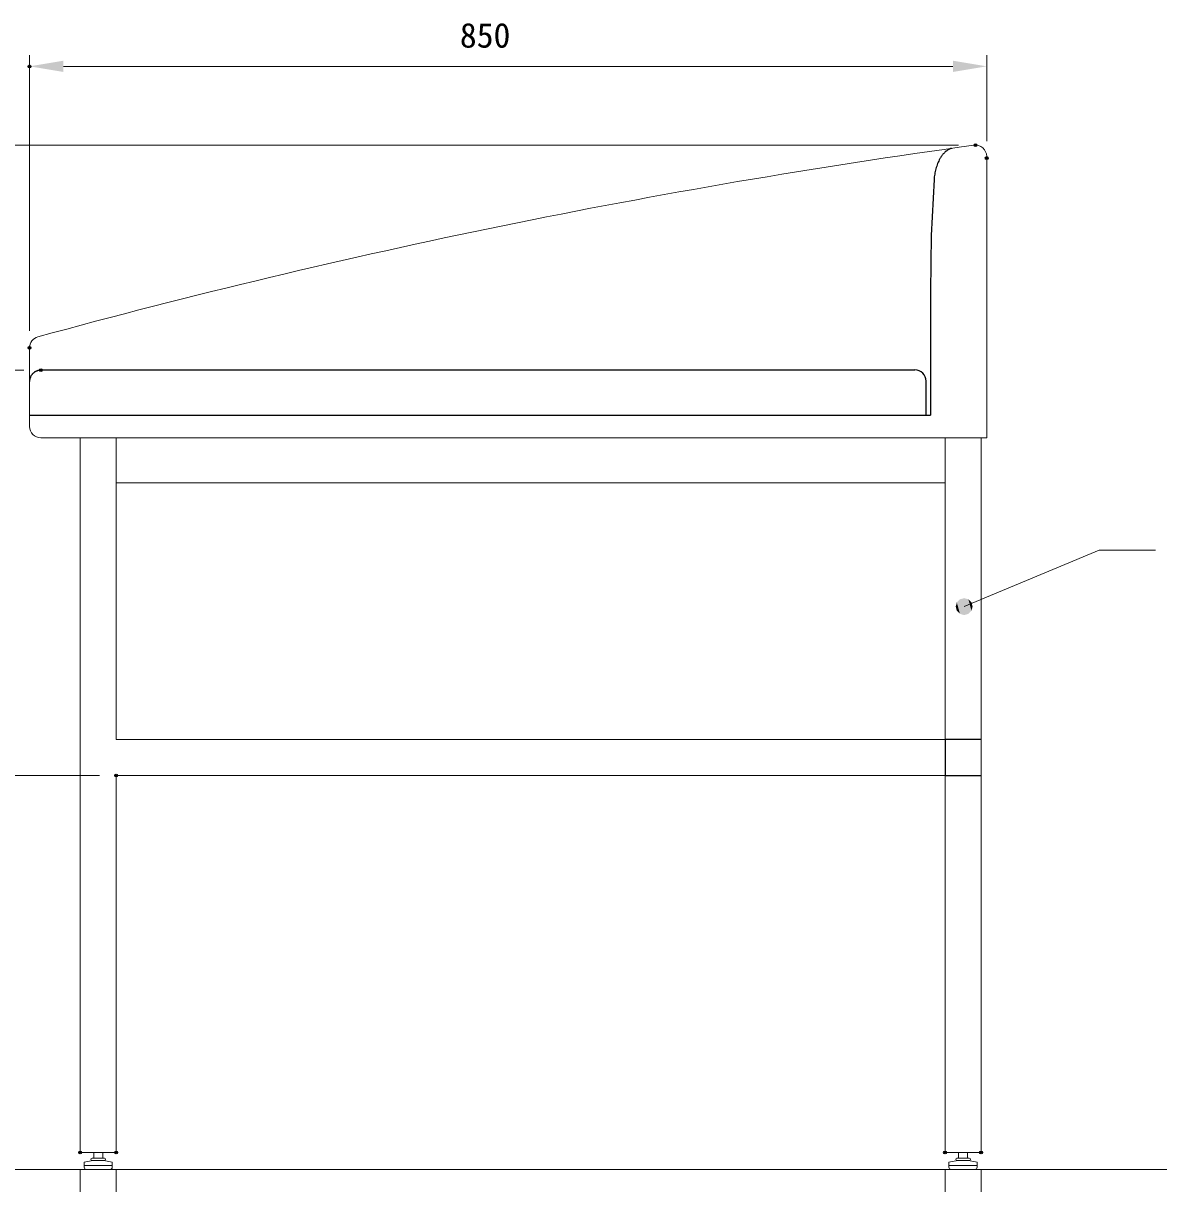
# Model space of a CAD drawing. Units: millimetres, scale not verified. Extents: x -203 to 203, y -143 to 143.
# Drawn here: x 11.4 to 112.3, y -85.3 to 17.8 of the extents above; entities that cross this region are included whole.
import ezdxf
from ezdxf.enums import TextEntityAlignment as Align

# ---------------------------------------------------------------- set-up
doc = ezdxf.new("R2010")
doc.units = ezdxf.units.MM
doc.header["$LTSCALE"] = 0.5
doc.header["$PDMODE"] = 32
doc.header["$PDSIZE"] = 0.25
doc.layers.add('0-6_DIMENSION_LINES$02_DIMENSI', color=7, linetype='Continuous', lineweight=18)
doc.layers.add('0-9_DIMENSION_LINES$03_LINES', color=7, linetype='Continuous', lineweight=18)
doc.layers.add('0-7_DEFPOINTS', color=7, linetype='Continuous')
doc.layers.add('0-8_DIMENSION_LINES$05_HIDE_LI', color=7, linetype='Continuous')
doc.styles.add('ＭＳ ゴシック', font='')
doc.styles.get('ＭＳ ゴシック').set_extended_font_data('MS Gothic')

# ---------------------------------------------------------------- blocks, each defined once
blk = doc.blocks.new('U41')
at = {"layer": '0-6_DIMENSION_LINES$02_DIMENSI', "color": 1}
for points in [[(304.3505, 114.125), (304.25, 114.5), (304.3505, 114.875)], [(304.625, 113.8505), (304.3505, 114.875), (304.625, 115.1495)], [(304.3505, 114.125), (304.3505, 114.875), (304.625, 113.8505)], [(305, 113.75), (304.625, 115.1495), (305, 115.25)], [(304.625, 113.8505), (304.625, 115.1495), (305, 113.75)], [(305, 113.75), (305, 115.25), (305.375, 113.8505)], [(305.375, 113.8505), (305, 115.25), (305.375, 115.1495)], [(305.375, 113.8505), (305.375, 115.1495), (305.6495, 114.125)], [(305.6495, 114.125), (305.375, 115.1495), (305.6495, 114.875)], [(305.6495, 114.125), (305.6495, 114.875), (305.75, 114.5)]]:
    blk.add_solid(points, dxfattribs=at)
blk = doc.blocks.new('D1')
at = {"layer": '0-6_DIMENSION_LINES$02_DIMENSI'}
for p, q in [((228.2, 99.5), (215, 99.5)), ((216, 67.4998), (216, 96.5002)), ((217.5, 64.5), (217, 64.5))]:
    blk.add_line(p, q, dxfattribs=at)
for points in [[(216.5, 96.5002), (215.5, 96.5002), (216, 99.5)], [(215.5, 67.4998), (216.5, 67.4998), (216, 64.5)]]:
    blk.add_solid(points, dxfattribs=at)
at = {"layer": '0-7_DEFPOINTS'}
for p in [(216, 99.5), (229.7, 99.5), (216, 64.5)]:
    blk.add_point(p, dxfattribs=at)
at = {"layer": '0-6_DIMENSION_LINES$02_DIMENSI', "style": 'ＭＳ ゴシック'}
blk.add_text('350', height=2.199, rotation=90, dxfattribs=at).set_placement((215, 77.7143), align=Align.BOTTOM_LEFT)
blk = doc.blocks.new('D2')
at = {"layer": '0-6_DIMENSION_LINES$02_DIMENSI'}
for p, q in [((229.7, 64.5), (229.7, 52.5)), ((303.3, 64.5), (303.3, 52.5)), ((300.3002, 53.5), (232.6998, 53.5))]:
    blk.add_line(p, q, dxfattribs=at)
for points in [[(232.6998, 54), (232.6998, 53), (229.7, 53.5)], [(300.3002, 53), (300.3002, 54), (303.3, 53.5)]]:
    blk.add_solid(points, dxfattribs=at)
at = {"layer": '0-7_DEFPOINTS'}
for p in [(229.7, 66), (303.3, 66), (229.7, 53.5)]:
    blk.add_point(p, dxfattribs=at)
at = {"layer": '0-6_DIMENSION_LINES$02_DIMENSI', "style": 'ＭＳ ゴシック'}
blk.add_text('736', height=2.199, dxfattribs=at).set_placement((262.2143, 54.5), align=Align.BOTTOM_LEFT)
blk = doc.blocks.new('D3')
at = {"layer": '0-6_DIMENSION_LINES$02_DIMENSI'}
for p, q in [((226.5, 64.5), (226.5, 46.5)), ((306.5, 64.5), (306.5, 46.5)), ((229.4998, 47.5), (303.5002, 47.5))]:
    blk.add_line(p, q, dxfattribs=at)
for points in [[(229.4998, 48), (229.4998, 47), (226.5, 47.5)], [(303.5002, 47), (303.5002, 48), (306.5, 47.5)]]:
    blk.add_solid(points, dxfattribs=at)
at = {"layer": '0-7_DEFPOINTS'}
for p in [(226.5, 66), (306.5, 66), (306.5, 47.5)]:
    blk.add_point(p, dxfattribs=at)
at = {"layer": '0-6_DIMENSION_LINES$02_DIMENSI', "style": 'ＭＳ ゴシック'}
blk.add_text('800', height=2.199, dxfattribs=at).set_placement((262.2143, 48.5), align=Align.BOTTOM_LEFT)
blk = doc.blocks.new('D11')
at = {"layer": '0-6_DIMENSION_LINES$02_DIMENSI'}
for p, q in [((222, 139), (222, 163.5)), ((307, 155.8546), (307, 163.5)), ((304.0002, 162.5), (224.9998, 162.5))]:
    blk.add_line(p, q, dxfattribs=at)
for points in [[(224.9998, 163), (224.9998, 162), (222, 162.5)], [(304.0002, 162), (304.0002, 163), (307, 162.5)]]:
    blk.add_solid(points, dxfattribs=at)
at = {"layer": '0-7_DEFPOINTS'}
for p in [(222, 162.5), (307, 154.3546), (222, 137.5)]:
    blk.add_point(p, dxfattribs=at)
at = {"layer": '0-6_DIMENSION_LINES$02_DIMENSI', "style": 'ＭＳ ゴシック'}
blk.add_text('850', height=2.199, dxfattribs=at).set_placement((260.2143, 163.5), align=Align.BOTTOM_LEFT)
blk = doc.blocks.new('D12')
at = {"layer": '0-6_DIMENSION_LINES$02_DIMENSI'}
for p, q in [((304.5, 155.5), (209, 155.5)), ((210, 152.5002), (210, 138.4988)), ((221.5, 135.499), (209, 135.499))]:
    blk.add_line(p, q, dxfattribs=at)
for points in [[(210.5, 152.5002), (209.5, 152.5002), (210, 155.5)], [(209.5, 138.4988), (210.5, 138.4988), (210, 135.499)]]:
    blk.add_solid(points, dxfattribs=at)
at = {"layer": '0-7_DEFPOINTS'}
for p in [(306, 155.5), (210, 135.499), (223, 135.499)]:
    blk.add_point(p, dxfattribs=at)
at = {"layer": '0-6_DIMENSION_LINES$02_DIMENSI', "style": 'ＭＳ ゴシック'}
blk.add_text('200', height=2.199, rotation=90, dxfattribs=at).set_placement((209, 141.2138), align=Align.BOTTOM_LEFT)
blk = doc.blocks.new('D13')
at = {"layer": '0-6_DIMENSION_LINES$02_DIMENSI'}
for p, q in [((221.5, 135.499), (209, 135.499)), ((210, 67.4998), (210, 132.4991)), ((211.5, 64.5), (211, 64.5))]:
    blk.add_line(p, q, dxfattribs=at)
for points in [[(210.5, 132.4991), (209.5, 132.4991), (210, 135.499)], [(209.5, 67.4998), (210.5, 67.4998), (210, 64.5)]]:
    blk.add_solid(points, dxfattribs=at)
at = {"layer": '0-7_DEFPOINTS'}
for p in [(210, 135.499), (223, 135.499), (210, 64.5)]:
    blk.add_point(p, dxfattribs=at)
at = {"layer": '0-6_DIMENSION_LINES$02_DIMENSI', "style": 'ＭＳ ゴシック'}
blk.add_text('710', height=2.199, rotation=90, dxfattribs=at).set_placement((209, 95.7138), align=Align.BOTTOM_LEFT)

msp = doc.modelspace()

# ---------------------------------------------------------------- linework, layer by layer
at = {"layer": '0-6_DIMENSION_LINES$02_DIMENSI', "color": 1}
for p, q in [((95, -34), (107, -29)), ((107, -29), (112, -29))]:
    msp.add_line(p, q, dxfattribs=at)
at = {"layer": '0-8_DIMENSION_LINES$05_HIDE_LI'}
for p, q in [((93.1479, 6.2217), (93.1155, 6.1839)), ((93.1806, 6.2582), (93.1479, 6.2217)), ((93.2137, 6.2935), (93.1806, 6.2582)), ((93.2471, 6.3274), (93.2137, 6.2935)), ((93.2808, 6.3601), (93.2471, 6.3274)), ((93.3148, 6.3913), (93.2808, 6.3601)), ((93.349, 6.4213), (93.3148, 6.3913)), ((93.3833, 6.4499), (93.349, 6.4213)), ((93.4179, 6.4771), (93.3833, 6.4499)), ((93.4526, 6.503), (93.4179, 6.4771)), ((93.4874, 6.5275), (93.4526, 6.503)), ((93.5223, 6.5507), (93.4874, 6.5275)), ((93.5573, 6.5725), (93.5223, 6.5507)), ((93.5923, 6.593), (93.5573, 6.5725)), ((93.6274, 6.6121), (93.5923, 6.593)), ((93.6624, 6.6299), (93.6274, 6.6121)), ((93.6974, 6.6464), (93.6624, 6.6299)), ((93.7324, 6.6616), (93.6974, 6.6464)), ((93.7673, 6.6754), (93.7324, 6.6616)), ((93.8021, 6.688), (93.7673, 6.6754)), ((93.8367, 6.6994), (93.8021, 6.688)), ((93.8713, 6.7094), (93.8367, 6.6994)), ((93.9057, 6.7183), (93.8713, 6.7094)), ((92.6002, 5.2582), (92.56, 5.1434)), ((92.6434, 5.3706), (92.6002, 5.2582)), ((92.6895, 5.4802), (92.6434, 5.3706)), ((92.7384, 5.5869), (92.6895, 5.4802)), ((92.7901, 5.6901), (92.7384, 5.5869)), ((92.8169, 5.7403), (92.7901, 5.6901)), ((92.8443, 5.7896), (92.8169, 5.7403)), ((92.8723, 5.8379), (92.8443, 5.7896)), ((92.9009, 5.8851), (92.8723, 5.8379)), ((92.9301, 5.9312), (92.9009, 5.8851)), ((92.9598, 5.9763), (92.9301, 5.9312)), ((92.99, 6.0202), (92.9598, 5.9763)), ((93.0207, 6.0629), (92.99, 6.0202)), ((93.0518, 6.1044), (93.0207, 6.0629)), ((93.0834, 6.1448), (93.0518, 6.1044)), ((93.1155, 6.1839), (93.0834, 6.1448)), ((92.3516, 4.1847), (92.3394, 4.0651)), ((92.3667, 4.3052), (92.3516, 4.1847)), ((92.3849, 4.4262), (92.3667, 4.3052)), ((92.4062, 4.5473), (92.3849, 4.4262)), ((92.4306, 4.6683), (92.4062, 4.5473)), ((92.4582, 4.7888), (92.4306, 4.6683)), ((92.489, 4.9083), (92.4582, 4.7888)), ((92.5229, 5.0267), (92.489, 4.9083)), ((92.56, 5.1434), (92.5229, 5.0267)), ((92.3301, 3.9465), (92.0826, -1.024)), ((92.3394, 4.0651), (92.3301, 3.9465)), ((92.0826, -1.024), (92, -6)), ((92, -6), (92, -17)), ((12.2032, -13.3968), (12.183, -13.4244)), ((12.2243, -13.3699), (12.2032, -13.3968)), ((12.2463, -13.3438), (12.2243, -13.3699)), ((12.2692, -13.3185), (12.2463, -13.3438)), ((12.2929, -13.2939), (12.2692, -13.3185)), ((12.3174, -13.2702), (12.2929, -13.2939)), ((12.3428, -13.2473), (12.3174, -13.2702)), ((12.3689, -13.2253), (12.3428, -13.2473)), ((12.3958, -13.2042), (12.3689, -13.2253)), ((12.4233, -13.1841), (12.3958, -13.2042)), ((12.4515, -13.1649), (12.4233, -13.1841)), ((12.4804, -13.1466), (12.4515, -13.1649)), ((12.5099, -13.1294), (12.4804, -13.1466)), ((12.5399, -13.1131), (12.5099, -13.1294)), ((12.5705, -13.098), (12.5399, -13.1131)), ((12.6016, -13.0838), (12.5705, -13.098)), ((12.6331, -13.0708), (12.6016, -13.0838)), ((12.6651, -13.0588), (12.6331, -13.0708)), ((12.6975, -13.0479), (12.6651, -13.0588)), ((12.7302, -13.0381), (12.6975, -13.0479)), ((12.7632, -13.0295), (12.7302, -13.0381)), ((12.7965, -13.0219), (12.7632, -13.0295)), ((12.8301, -13.0156), (12.7965, -13.0219)), ((12.8638, -13.0103), (12.8301, -13.0156)), ((12.8977, -13.0063), (12.8638, -13.0103)), ((12.9318, -13.0034), (12.8977, -13.0063)), ((12.9659, -13.0016), (12.9318, -13.0034)), ((13, -13.001), (12.9659, -13.0016)), ((90.6282, -13.001), (13, -13.001)), ((12.0006, -13.9669), (12, -14.001)), ((12.0023, -13.9328), (12.0006, -13.9669)), ((12.0052, -13.8988), (12.0023, -13.9328)), ((12.0093, -13.8649), (12.0052, -13.8988)), ((12.0145, -13.8311), (12.0093, -13.8649)), ((12.0209, -13.7976), (12.0145, -13.8311)), ((12.0284, -13.7643), (12.0209, -13.7976)), ((12.0371, -13.7312), (12.0284, -13.7643)), ((12.0469, -13.6985), (12.0371, -13.7312)), ((12.0577, -13.6662), (12.0469, -13.6985)), ((12.0697, -13.6342), (12.0577, -13.6662)), ((12.0828, -13.6026), (12.0697, -13.6342)), ((12.0969, -13.5716), (12.0828, -13.6026)), ((12.1121, -13.541), (12.0969, -13.5716)), ((12.1283, -13.5109), (12.1121, -13.541)), ((12.1456, -13.4814), (12.1283, -13.5109)), ((12.1638, -13.4526), (12.1456, -13.4814)), ((12.183, -13.4244), (12.1638, -13.4526)), ((91.6282, -16.9632), (91.6282, -13.9632)), ((12, -17), (92, -17)), ((93.3, -45.8), (93.3, -49)), ((96.5, -45.8), (93.3, -45.8)), ((93.3, -49), (96.5, -49))]:
    msp.add_line(p, q, dxfattribs=at)
msp.add_arc((90.6282, -13.9632), 1, 0, 90, dxfattribs=at)
at = {"layer": '0-9_DIMENSION_LINES$03_LINES'}
for p, q in [((97, 6), (97, -19)), ((12, -18), (12, -11)), ((97, -19), (13, -19)), ((16.5, -19), (19.7, -19)), ((16.5, -82.5), (16.5, -19)), ((19.7, -19), (19.7, -45.8)), ((19.7, -23), (19.7, -19)), ((19.7, -19), (93.3, -19)), ((93.3, -19), (96.5, -19)), ((93.3, -45.8), (93.3, -19)), ((93.3, -19), (93.3, -23)), ((96.5, -19), (96.5, -82.5)), ((93.3, -23), (19.7, -23)), ((19.7, -45.8), (93.3, -45.8)), ((93.3, -49), (19.7, -49)), ((19.7, -49), (19.7, -82.5)), ((93.3, -82.5), (93.3, -49)), ((19.7, -82.5), (16.5, -82.5)), ((17.625, -83.2), (16.85, -83.3667)), ((16.85, -83.3667), (16.85, -83.6667)), ((18.65, -83), (17.55, -83)), ((17.55, -83.2), (17.6, -83.2)), ((17.6, -83.2), (18.6, -83.2)), ((18.6, -83.2), (17.625, -83.2)), ((17.7, -82.5), (17.7, -83)), ((18.5, -83), (18.5, -82.5)), ((19.35, -83.3667), (18.6, -83.2)), ((18.6, -83.2), (18.65, -83.2)), ((19.35, -83.6667), (19.35, -83.3667)), ((96.5, -82.5), (93.3, -82.5)), ((94.425, -83.2), (93.65, -83.3667)), ((93.65, -83.3667), (93.65, -83.6667)), ((95.45, -83), (94.35, -83)), ((94.35, -83.2), (94.4, -83.2)), ((94.4, -83.2), (95.4, -83.2)), ((95.4, -83.2), (94.425, -83.2)), ((94.5, -82.5), (94.5, -83)), ((95.3, -83), (95.3, -82.5)), ((96.15, -83.3667), (95.4, -83.2)), ((95.4, -83.2), (95.45, -83.2)), ((96.15, -83.6667), (96.15, -83.3667)), ((-142, -84), (127, -84)), ((16.85, -83.6667), (19.35, -83.6667)), ((16.85, -83.6667), (16.85, -83.8)), ((19.35, -83.6667), (16.85, -83.6667)), ((17.05, -84), (19.15, -84)), ((19.35, -83.8), (19.35, -83.6667)), ((93.65, -83.6667), (96.15, -83.6667)), ((93.65, -83.6667), (93.65, -83.8)), ((96.15, -83.6667), (93.65, -83.6667)), ((93.85, -84), (95.95, -84)), ((96.15, -83.8), (96.15, -83.6667))]:
    msp.add_line(p, q, dxfattribs=at)
for centre, radius, start, end in [((184.4466, -636.9449), 650, 97.83272, 105.31766), ((96, 6), 1, 0, 97.83272), ((13, -11), 1, 105.31768, 179.99997), ((13, -18), 1, 180, 270), ((17.55, -83.1), 0.1, 90, 180), ((17.55, -83.1), 0.1, 180, 270), ((18.65, -83.1), 0.1, 0, 90), ((18.65, -83.1), 0.1, 270, 0), ((94.35, -83.1), 0.1, 90, 180), ((94.35, -83.1), 0.1, 180, 270), ((95.45, -83.1), 0.1, 0, 90), ((95.45, -83.1), 0.1, 270, 0), ((17.05, -83.8), 0.2, 180, 270), ((19.15, -83.8), 0.2, 270, 0), ((93.85, -83.8), 0.2, 180, 270), ((95.95, -83.8), 0.2, 270, 0)]:
    msp.add_arc(centre, radius, start, end, dxfattribs=at)

# ---------------------------------------------------------------- block references
at = {"layer": '0-6_DIMENSION_LINES$02_DIMENSI'}
for name in ['D11', 'D12', 'D13', 'U41', 'D1', 'D3', 'D2']:
    msp.add_blockref(name, (-210, -148.5), dxfattribs=at)

doc.saveas('drawing.dxf')
